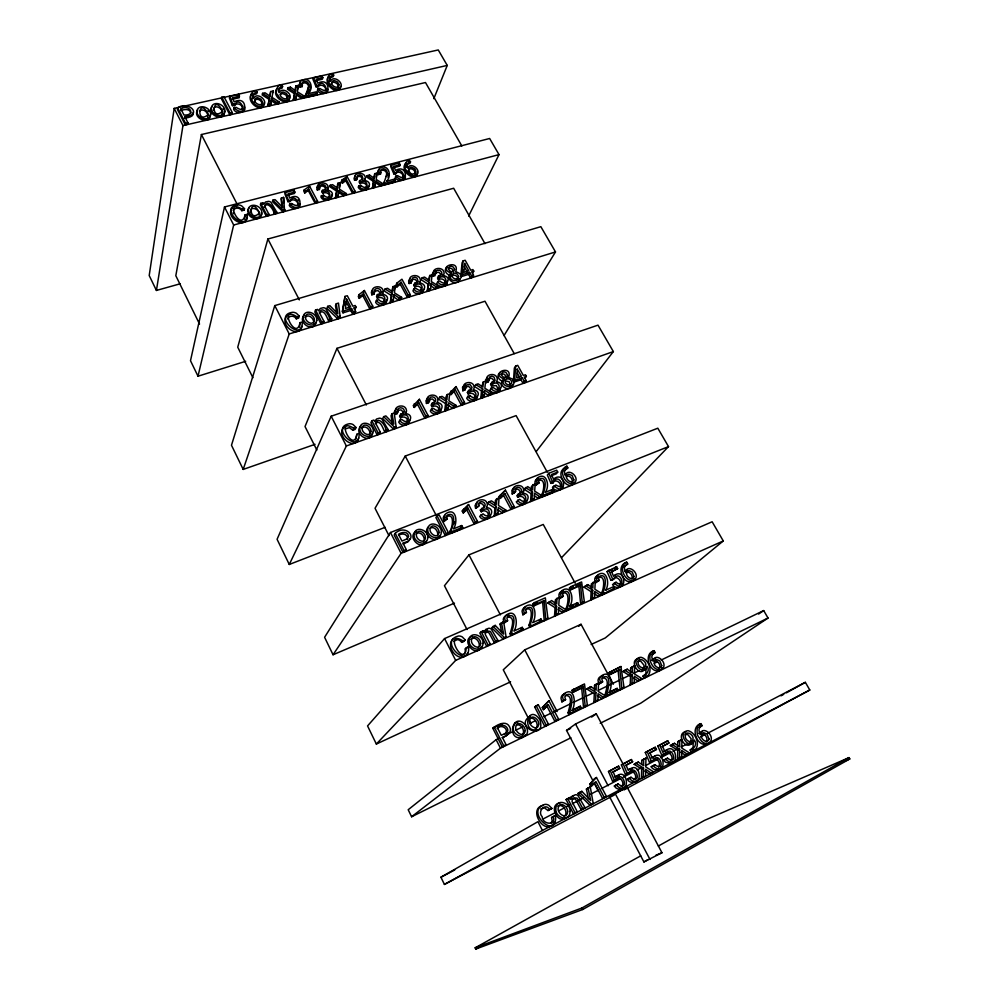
<?xml version="1.0" encoding="UTF-8"?>
<svg xmlns="http://www.w3.org/2000/svg" width="999" height="999" viewBox="0 0 999 999"><rect width="100%" height="100%" fill="white"/><g stroke="black" fill="none" stroke-linecap="round" stroke-linejoin="round"><path stroke-width="1.5" d="M630.544 676.223L623.201 671.59L624.924 670.317L632.292 674.962L630.544 676.223L630.207 684.765L634.29 682.379L634.303 676.161L639.685 679.757L641.982 678.646L634.427 673.913L634.715 665.621L630.644 668.019L630.656 672.527M477.222 396.503C477.447 401.91 468.718 402.859 466.708 398.239L467.919 396.291L469.942 395.579C478.096 403.034 478.109 387.162 469.468 392.108L468.269 394.068L467.382 392.457L468.593 390.484L471.253 389.323L472.065 387.387L469.867 384.403L466.358 385.027L464.835 390.072L462.837 390.771L462.537 387.212L465.347 384.79M525.012 378.309L526.348 376.348L525.462 374.762L523.364 375.499L517.707 365.347L515.659 366.059L514.348 368.057L513.436 381.019L514.073 382.167C513.736 390.347 498.976 385.926 504.045 378.971C488.948 372.964 513.024 363.836 508.653 377.372L512.487 379.096L513.986 382.142L520.991 379.732L522.315 377.759L524.3 381.331L522.964 383.279L520.991 379.732M594.492 689.947L594.53 685.351L598.588 682.954L598.201 691.42L605.856 696.203L601.798 698.576L597.452 695.666M596.191 684.103L596.141 690.234L590.896 686.638L586.875 689.023L594.318 693.718L593.881 702.434L597.939 700.062L598.039 693.706L603.496 697.352L605.856 696.203M591.296 588.174L591.346 583.878L595.254 581.356L594.88 589.26L602.285 593.906L598.376 596.403L594.168 593.581M592.944 582.38L592.894 588.111L587.824 584.627L583.928 587.137L591.133 591.695L590.696 599.825L594.63 597.327L594.717 591.396L599.999 594.929L602.285 593.906M338.561 87.413L337.1 83.541L333.903 82.105A3.809 2.86 22.5 0 0 331.568 83.204L331.156 84.016M677.809 746.428L677.722 741.758L681.942 739.46L681.793 748.089L689.447 752.871L687.512 753.933M441.096 409.24C441.258 414.71 432.38 415.759 430.332 411.039L431.456 409.091L433.516 408.366C441.783 415.946 441.958 399.762 433.091 404.832L431.968 406.793L431.093 405.144L432.217 403.184L434.952 401.998L435.801 400.025C435.564 396.778 430.906 395.579 429.37 398.514L429.632 400.774L428.521 402.734L426.461 403.446L425.936 400.711L428.109 397.789M672.202 744.517L679.657 749.213L679.47 758.104L677.559 759.153L677.747 750.274L670.317 745.591L674.512 743.318L679.745 746.915L679.632 740.659M555.282 604.083L555.394 599.7L559.29 597.177L558.791 605.244L566.321 609.952L562.412 612.449L558.154 609.577M556.905 598.226L556.78 604.083L551.635 600.549L547.764 603.059L555.069 607.667L554.532 615.958L558.441 613.461L558.616 607.417L563.96 611.001L566.321 609.952M406.368 167.345L406.381 166.433A5.332 4.121 25.7 0 1 407.704 164.248L409.952 163.287L410.527 161.888C406.818 157.293 402.297 167.545 406.593 170.554C408.154 174.051 412.337 177.06 416.183 175.262C422.565 170.941 411.026 161.139 407.53 168.057L406.955 165.035A5.332 4.121 25.7 0 1 408.279 162.862L410.527 161.888M423.688 289.448C423.638 294.805 414.935 295.317 412.949 290.846L413.873 288.873L415.946 288.236C424.163 295.704 424.338 280.269 415.534 284.877L414.61 286.863L413.736 285.264L414.672 283.279L418.094 281.393L417.07 278.122L414.922 277.198L412.5 277.947L411.188 282.904L409.14 283.529L408.628 280.906L410.002 278.696M641.808 764.21L641.783 760.389L645.978 758.104L645.729 766.907L653.496 771.752L651.635 772.764M409.74 420.292C409.84 425.824 400.849 426.96 398.751 422.14L399.8 420.204L401.91 419.468C410.264 427.16 410.577 410.701 401.511 415.884L400.462 417.832L399.588 416.158L400.636 414.21L403.446 412.987L404.333 410.989C404.108 407.654 399.363 406.506 397.789 409.478L398.027 411.763L396.99 413.723L394.892 414.448L394.393 411.663L396.64 408.691M408.154 171.653L408.554 169.93A3.684 2.847 25.8 0 1 410.751 168.781C413.486 168.756 415.996 171.915 415.147 174.538M531.343 490.372L531.48 486.301L535.202 483.653L534.665 491.133L541.945 495.704L538.211 498.339L534.34 495.741M532.879 484.565L532.704 489.997L527.734 486.588L524.038 489.235L531.118 493.706L530.519 501.411L534.253 498.776L534.465 493.144L539.635 496.628L541.945 495.704M643.231 777.135L643.531 768.056L635.963 763.298L634.153 764.335L641.708 769.08L641.395 778.146L645.616 775.886L645.604 769.28L651.136 772.989L649.288 774L644.879 771.041M287.475 99.001L286.039 95.042L282.779 93.581A3.896 2.947 20.6 0 0 280.344 94.705M630.207 684.765L631.967 683.516L632.292 674.962M496.728 498.776L496.478 504.308L491.446 500.849L489.073 501.785L487.762 503.508L494.942 508.041L494.23 515.884L497.952 513.236L498.239 507.517L503.484 511.038L505.844 510.089L498.464 505.457L499.113 497.839L496.728 498.776L495.404 500.499L495.217 504.645M368.931 186.226C368.606 191.383 360.177 191.496 358.216 187.275L358.728 185.889L360.789 185.339C368.856 192.632 369.205 177.972 360.452 182.168L359.952 183.554C362.687 181.968 367.357 183.529 366.621 187.175M483.229 382.018L482.967 387.137L478.109 383.803L475.811 384.603L474.6 386.576L481.506 390.959L480.781 398.189L483.091 397.377L484.34 395.429L484.652 390.147L489.697 393.544L491.983 392.732L484.877 388.249L485.539 381.218L483.229 382.018L481.855 386.551M593.881 702.434L595.554 701.223L595.991 692.482L588.523 687.774M590.696 599.825L592.307 598.364L592.744 590.209L585.514 585.639M483.091 397.377L483.254 394.742M506.106 377.959L504.994 374.837A2.972 2.46 33.2 0 0 501.735 374.076L500.799 374.613M445.879 400.387L446.128 396.491L447.29 394.53L449.662 393.706L448.888 400.861L456.106 405.394L454.92 407.342L452.572 408.166L447.465 404.732M447.29 394.53L446.953 399.737L442.033 396.353L439.672 397.177L438.536 399.138L445.542 403.584L444.717 410.939L447.09 410.102L448.251 408.166L448.626 402.784L453.758 406.231L456.106 405.394M554.532 615.958L556.056 614.522L556.593 606.218L549.263 601.585M513.436 381.019L514.747 379.046L515.659 366.059M447.09 410.102L447.277 407.417M428.596 279.932L429.745 275.487L432.105 274.762L431.306 281.556L438.461 286.064L437.475 288.037L435.139 288.761L430.07 285.352L431.031 283.379L436.113 286.788L438.461 286.064M429.745 275.487L429.37 280.419L424.5 277.073L422.14 277.784L421.191 279.77L428.146 284.191L427.285 291.171L429.645 290.447L430.619 288.474L431.031 283.379M530.519 501.411L531.93 499.7L532.517 491.983L525.424 487.487M510.414 385.152L509.203 381.73L505.506 380.944M453.459 272.265L452.385 269.218A2.997 2.398 28.5 0 0 449.088 268.394L448.114 268.893M299.588 327.235L299.975 322.677L302.297 321.965C302.709 343.581 271.653 314.997 292.782 312.275A6.281 5.245 20.9 0 1 296.466 313.324L299.3 316.134L298.626 318.119L296.303 318.818C294.68 315.359 288.811 315.209 287.587 318.968M391.67 292.382L392.894 286.626L395.317 285.889L394.405 292.794L401.66 297.377L400.749 299.338L398.351 300.087L393.219 296.628L394.106 294.655L399.25 298.114L401.66 297.377M392.894 286.626L392.445 291.658L387.512 288.261L385.09 288.986L384.215 290.984L391.271 295.454L390.284 302.56L392.719 301.81L394.106 294.655M462.999 272.902L463.249 270.117M494.23 515.884L495.554 514.198L496.266 506.331L489.073 501.785M358.691 437.924C355.244 452.085 334.677 435.477 344.205 427.048M254.295 102.198L254.845 100.437A3.934 2.997 19.6 0 1 257.317 99.301C260.165 99.263 262.924 102.572 261.788 105.282M468.581 274.375L470.529 277.859L471.578 275.886L469.63 272.39L468.581 274.375L461.488 276.548L460.864 275.412L462.05 262.899L463.074 260.901L465.184 260.264L470.741 270.23L472.902 269.568L473.776 271.129L472.714 273.102M460.864 275.412L461.9 273.439L463.074 260.901M373.913 178.159L374.737 173.664L377.11 173.052L376.173 179.42L383.191 183.866L382.654 185.252L380.319 185.876L375.349 182.53L375.874 181.131L380.844 184.49L383.191 183.866M374.737 173.664L374.288 178.309L369.505 175.025L367.145 175.637L366.633 177.035L373.464 181.393L372.465 187.949L374.825 187.325L375.874 181.131M480.781 398.189L482.03 396.241L482.742 388.998L475.811 384.603M457.717 279.345L457.392 277.085L455.419 275.274L452.797 275.137L451.073 276.586M313.649 323.064C314.535 318.806 308.591 313.249 305.17 317.395M374.825 187.325L375.349 182.53M337.063 188.187L337.937 183.242L340.359 182.605L339.323 189.098L346.428 193.594L345.941 194.98L343.544 195.617L338.511 192.233L338.986 190.834L344.031 194.231L346.428 193.594M337.937 183.242L337.4 187.974L332.555 184.64L330.145 185.277L329.682 186.676L336.601 191.084L335.489 197.752L337.912 197.115L338.986 190.834M444.717 410.939L445.879 409.003L446.703 401.623L439.672 397.177M302.098 326.411C298.614 338.886 280.082 326.074 286.164 316.708M338.211 194.668L338.511 192.233M427.285 291.171L429.12 282.218L422.14 277.784M388.686 173.926L387.987 177.26M483.753 507.767C484.665 504.595 480.469 501.76 477.997 504.245M372.34 433.266C370.567 445.067 352.772 433.491 360.864 426.161M493.831 382.33L493.581 380.132L491.783 378.346L489.385 378.371L487.749 379.795M259.003 215.147C261.064 209.041 248.676 204.957 250.649 212.75M345.192 306.031L345.779 301.611M394.068 290.634L395.317 285.889M294.88 92.083L295.916 85.926L298.414 85.365L297.24 91.671L304.458 96.241L304.021 97.79L301.561 98.352L296.453 94.917L296.878 93.357L301.985 96.803L304.458 96.241M295.916 85.926L295.304 90.522L290.397 87.15L287.912 87.712L287.512 89.273L294.53 93.756L293.281 100.237L295.766 99.675L296.878 93.357M386.538 174.975C387.612 171.791 383.579 168.769 380.844 170.804A3.059 2.373 24.6 0 0 380.169 171.653M390.284 302.56L392.157 293.481L385.09 288.986M343.019 312.837L343.793 310.864L351.536 308.504L350.736 310.477L343.019 312.837L342.395 311.651L345.017 296.416L347.302 295.729L352.834 306.193L355.182 305.482L356.044 307.118L355.232 309.091M342.395 311.651L345.017 296.416M470.704 390.409L470.467 388.199L468.656 386.376L465.159 387M295.766 99.675L296.453 94.917M269.792 96.603L270.679 91.546L273.227 90.984L271.591 98.926M270.679 91.546L270.005 96.204L265.06 92.795L262.537 93.357L262.163 94.942L269.243 99.45L267.919 106.006L270.454 105.432L271.578 99.063L276.735 102.535L279.245 101.96L278.858 103.521L276.348 104.096L271.191 100.637L271.578 99.063M376.211 176.998L377.11 173.052M433.828 98.651L447.24 65.422L438.261 49.95L174.201 108.379L149.201 275.537L156.418 290.447L180.32 283.753M372.465 187.949L373.988 179.995L367.145 175.637M177.66 107.892L177.422 109.49L185.252 124.825L187.65 124.276L187.899 122.702L184.827 116.683C203.496 114.947 188.024 100.25 177.66 107.892L185.502 123.252L185.252 124.825M270.454 105.432L271.191 100.637M434.515 403.059L434.29 400.799L432.467 398.963L428.883 399.6M180.906 109.016L183.978 115.035C196.853 115.697 188.898 103.284 180.906 109.016L180.657 110.602C183.916 109.366 190.035 108.204 190.846 113.124M316.096 322.265C314.048 333.616 296.316 322.165 304.545 315.085M440.884 276.174L440.659 274.051L438.861 272.265L435.339 272.752M156.418 290.447L182.967 125.574L174.201 108.379M184.827 116.683L184.565 118.269C187.6 117.557 194.343 117.083 193.257 112.325M339.26 187.899L340.359 182.605M403.097 414.023L402.897 411.738L401.061 409.877L397.402 410.539M335.489 197.752L337.075 189.685L330.145 185.277M417.157 283.379L416.958 281.231L415.147 279.433L412.674 279.395L410.939 280.756M264.623 206.031C267.257 198.614 274.7 208.554 274.525 212.625L274.138 214.023L276.311 213.449L276.711 212.05L270.916 202.248A3.559 2.835 19.7 0 0 268.506 201.361L265.534 201.973L263.624 204.208L262.812 202.797L260.727 203.334L260.364 204.745L266.258 216.109L268.456 215.534L268.831 214.136L264.623 206.031L264.248 207.43C266.883 200.025 274.313 209.952 274.138 214.023M308.391 87.687C309.59 84.403 305.344 81.506 302.56 83.416A3.172 2.385 21.4 0 0 301.823 84.241M325.749 90.385C326.586 86.351 320.354 83.104 317.982 86.838L316.096 86.838L312.974 79.408L313.411 77.847L321.89 75.961L322.827 77.66L322.377 79.233L315.696 80.719M461.825 145.941L425.487 82.53L201.398 134.54L175.812 275.712L199.538 324.063M297.802 205.157C298.788 200.911 292.245 197.615 289.91 201.648L287.987 201.698L284.89 193.943L285.289 192.532L293.956 190.297L294.892 192.058L294.48 193.469L287.65 195.242M380.045 294.668L379.857 292.47L378.034 290.647L374.375 291.171M297.29 90.709L298.414 85.365M293.281 100.237L294.942 92.183L287.912 87.712M603.371 675.474L599.263 677.509A5.857 5.107 53.1 0 0 598.026 680.556L598.913 684.09L600.586 682.841L599.687 679.283A5.882 5.12 53.1 0 1 600.936 676.236C611.563 667.994 613.086 686.301 609.153 692.257L617.182 688.361L618.181 690.222L605.993 696.54L605.119 694.904C605.681 690.896 611.088 677.097 602.197 677.959M605.993 696.54L607.692 695.316L606.805 693.681C607.829 690.721 612.662 672.227 602.659 677.572A3.372 2.935 53 0 0 601.947 679.482L602.634 681.855L598.913 684.09M221.753 97.215L221.441 98.801L229.745 114.698L231.993 114.186L232.317 112.625L223.988 96.716L221.753 97.215L230.07 113.124L229.745 114.698M362.562 180.344L361.601 177.223L359.49 176.311L357.08 176.948L356.631 179.745L354.583 180.27L354.058 178.584L354.882 176.311M239.598 96.141L232.517 97.715L232.193 99.301L239.273 97.727L238.674 94.393L229.695 96.379L229.383 97.964L232.405 105.644L234.403 105.632C236.875 101.786 243.444 104.995 242.457 109.278M595.591 582.792L597.202 581.293L596.341 577.959A5.644 4.833 46.3 0 1 597.539 575.137C606.893 568.006 610.227 584.452 605.481 590.297L613.249 586.838L614.223 588.586L602.434 594.592L601.585 593.044L603.209 591.57C605.282 588.136 608.016 572.115 599.213 576.423A3.234 2.772 46.3 0 0 598.526 578.184L599.175 580.431L595.591 582.792L594.73 579.47A5.619 4.82 46.3 0 1 595.941 576.648L597.814 575.387M267.919 106.006L269.63 97.877L262.537 93.357M601.585 593.044C603.646 589.622 606.393 573.626 597.602 577.934M565.446 693.281L562.325 695.154A5.944 5.257 53.9 0 0 561.013 698.264L561.888 701.872L563.473 700.649L562.599 697.04A5.957 5.27 53.8 0 1 563.911 693.918C574.837 685.451 576.248 704.17 572.115 710.239L580.369 706.231L581.368 708.116L568.968 714.547L568.094 712.886C568.706 708.853 574.425 694.705 565.322 695.604M568.968 714.547L570.579 713.361L569.705 711.688C570.791 708.716 575.936 689.772 565.646 695.279A3.422 3.022 53.8 0 0 564.897 697.227L565.571 699.65L561.888 701.872M232.405 105.644L232.73 104.058L229.695 96.379M234.403 105.632C239.186 93.644 249.226 115.872 236.101 107.318L233.991 107.792L233.654 109.366C236.089 114.835 247.952 112.7 244.231 106.044M238.349 95.966L238.674 94.393M325.462 190.047L325.662 189.073C325.374 185.976 320.954 184.827 319.23 187.375M559.74 598.588L561.276 597.115L560.427 593.706A5.707 4.97 46.1 0 1 561.7 590.834C571.278 583.503 574.6 600.312 569.617 606.256L577.609 602.697L578.583 604.482L566.583 610.576L565.734 609.003L567.295 607.554C569.467 604.108 572.427 587.699 563.386 592.132A3.284 2.86 46 0 0 562.662 593.943L563.311 596.216L559.74 598.588L558.903 595.192A5.694 4.958 46.1 0 1 560.164 592.32L563.199 590.634M565.734 609.003C567.919 605.569 570.879 589.198 561.85 593.618M468.631 216.046L499.013 154.62L489.647 138.486L224.488 206.98L190.497 360.714L198.002 376.211L245.679 361.301M445.104 283.229C445.791 279.558 441.171 277.809 438.386 279.608L437.525 278.034L438.499 276.049L441.87 274.188L441.645 272.053L439.847 270.267L437.4 270.23L435.701 271.578L434.99 275.687L432.967 276.298L432.442 273.701L433.778 271.528M454.033 523.876L454.52 521.665M257.155 92.07L254.633 93.019A5.707 4.333 19.6 0 0 253.047 95.23L253.484 98.339C257.917 90.522 270.766 103.347 261.413 106.244C256.631 107.305 252.772 103.084 251.411 98.913C248.239 95.392 254.72 87.612 257.155 92.07L256.793 93.656L254.27 94.605A5.707 4.333 19.6 0 0 252.685 96.803L252.759 98.789M525.399 607.092L523.401 608.428A5.769 5.107 45.8 0 0 522.077 611.363L522.889 614.822L524.338 613.374L523.513 609.914A5.782 5.12 45.7 0 1 524.85 606.967C535.489 599.138 537.087 616.595 532.754 622.664L540.971 619.005L541.945 620.816L529.732 627.022L528.883 625.424C530.194 622.377 535.139 604.657 525.112 609.752M528.883 625.424L530.357 624C531.668 620.941 536.613 603.196 526.56 608.291A3.322 2.935 45.7 0 0 525.786 610.139L526.423 612.449L522.889 614.822M538.086 478.396L536.188 479.557A5.482 4.67 38.8 0 0 534.94 482.192L535.726 485.377L537.137 483.628L536.351 480.457A5.495 4.67 38.8 0 1 537.599 477.797C546.728 471.216 550.187 486.575 545.192 492.357L552.996 489.248L553.921 490.934L552.459 492.644L542.295 496.703L541.47 495.217C543.806 491.845 546.416 476.81 537.812 480.806M506.668 615.309L504.632 616.658A5.807 5.182 45.6 0 0 503.271 619.617L504.07 623.114L505.469 621.678L504.67 618.181A5.819 5.195 45.5 0 1 506.031 615.197C516.833 607.267 518.369 624.912 513.936 631.043L522.265 627.335L523.239 629.158L510.926 635.414L510.077 633.803C510.951 629.882 516.595 616.271 507.629 617.132M541.47 495.217L542.907 493.506C545.242 490.109 547.852 475.049 539.235 479.058A3.159 2.685 38.8 0 0 538.511 480.719L539.123 482.854L535.726 485.377M510.077 633.803L511.5 632.392C512.849 629.333 517.957 611.363 507.754 616.533A3.347 2.985 45.5 0 0 506.968 618.393L507.592 620.741L504.07 623.114M632.205 578.658C632.817 575.811 630.469 571.915 627.31 572.127A3.896 3.309 46.9 0 0 625.811 572.902M198.002 376.211L233.666 225L224.488 206.98M526.898 500.699C526.098 505.631 518.269 506.306 516.271 501.823L519.68 499.3C528.021 506.98 527.872 490.209 519.143 495.629L517.769 497.352L516.845 495.654L521.553 491.67C522.39 488.573 518.306 485.751 515.859 488.186L515.596 491.471L512.212 493.993L511.85 490.222L514.647 487.574M241.858 210.702L242.208 209.291C223.139 196.978 241.134 233.229 245.067 214.86L247.39 214.248C247.34 234.728 217.233 206.855 238.137 204.895A6.206 4.958 18.4 0 1 241.758 205.956L244.518 208.679L244.181 210.09L241.858 210.702C240.247 207.405 234.615 207.055 233.217 210.614M269.243 99.45L269.63 97.877M272.839 92.557L273.227 90.984M245.067 214.86L244.73 219.293M247.04 215.647L247.39 214.248M276.348 104.096L276.735 102.535M281.356 86.413C280.482 80.969 272.852 91.995 277.909 95.13C279.508 98.889 283.966 101.811 288.024 100.1C295.13 95.767 282.929 85.614 279.046 92.62L278.584 89.535A5.644 4.271 20.6 0 1 280.12 87.363L282.592 86.426L281.743 84.84M490.534 515.172C489.672 520.167 481.705 520.954 479.657 516.358L483.041 513.836C491.496 521.64 491.496 504.532 482.542 510.102L481.256 511.8L480.332 510.077L485.052 506.056C486.213 502.272 480.344 499.7 478.658 503.471L478.958 505.869L475.611 508.391L475.037 505.494L477.185 502.335M282.592 86.426L282.205 87.999L279.732 88.936A5.632 4.258 20.6 0 0 278.197 91.109M507.942 378.421L508.129 376.261M289.997 88.724L290.397 87.15M262.437 204.208L262.812 202.797M294.53 93.756L294.942 92.183M305.207 96.016C308.366 92.47 312.225 78.884 302.984 81.856A3.172 2.385 21.4 0 0 302.098 83.192L302.135 86.626L300.012 87.1L299.862 82.755A5.519 4.158 21.4 0 1 301.386 80.632C310.002 75.712 314.535 87.999 308.104 93.694L316.496 91.796L317.32 93.319L316.87 94.868L305.931 97.365L305.207 96.016L308.379 87.525M444.63 515.409A5.669 4.995 35.5 0 0 443.219 518.194L443.956 521.515L445.154 519.817L444.418 516.483A5.682 5.007 35.5 0 1 445.829 513.698C456.356 506.456 458.129 522.739 453.371 528.883L461.725 525.549L462.649 527.31L461.401 528.983L450.512 533.329L449.7 531.78C452.335 528.346 455.482 512.412 446.316 516.708A3.259 2.872 35.5 0 0 445.891 517.22M449.7 531.78C453.234 528.583 457.455 510.864 447.515 514.997A3.259 2.872 35.5 0 0 446.703 516.745L447.277 518.981L443.956 521.515M572.227 482.28C572.914 479.495 570.529 475.799 567.482 475.974A3.796 3.197 39.9 0 0 565.983 476.673M266.258 216.109L266.633 214.723L260.727 203.334M512.674 384.99C510.014 393.581 496.178 385.09 504.045 378.971M281.406 197.952L282.817 207.442L275.05 199.613L272.827 200.187L272.44 201.598L282.942 211.688L284.59 211.251L283.616 197.377L281.406 197.952L281.019 199.363L282.218 207.492M301.561 98.352L301.985 96.803M305.931 97.365L305.644 94.468M407.267 539.185C408.466 534.29 401.973 532.479 398.788 535.427M484.99 243.656L453.658 188.249L267.882 238.998L237.737 347.19L252.922 377.747M386.138 176.386C389.173 173.002 385.714 166.658 381.368 169.405A3.059 2.385 24.6 0 0 380.569 170.767L380.532 174.038L378.509 174.575L377.897 171.791A5.32 4.133 24.6 0 1 379.283 169.605M283.616 197.377L283.679 202.947M316.096 86.838L316.533 85.277L313.411 77.847M317.982 86.838C322.54 75.275 332.48 96.691 319.83 88.436L317.844 88.886L317.395 90.434C319.443 94.543 328.184 94.83 328.097 89.361M282.942 211.688L283.341 210.29L284.99 209.852M321.441 77.535L321.89 75.961M287.987 201.698L288.386 200.3L285.289 192.532M289.91 201.648C294.917 189.885 304.358 211.85 291.72 203.534L289.685 204.071L289.273 205.469C291.408 209.852 300.387 209.603 300.2 204.008M293.544 191.708L293.956 190.297M291.308 204.932L291.72 203.534M409.927 538.861L408.254 541.645L403.146 544.08M437.562 535.764C438.836 531.83 434.478 525.636 430.157 528.121M333.703 75.087L331.331 75.986A5.519 4.133 22.5 0 0 329.87 78.122L330.382 81.131C334.528 73.651 346.978 85.951 338.162 88.811C333.529 89.798 329.832 85.664 328.421 81.668C325.249 78.359 331.293 70.717 333.703 75.087L333.241 76.648L330.869 77.547A5.507 4.133 22.5 0 0 329.42 79.683L329.533 81.593M661.713 668.593L662.025 667.544M304.245 189.872L303.821 191.284L304.745 193.019L308.279 190.497L308.703 189.086L315.459 201.798L315.022 203.184L317.145 202.622L317.595 201.224L309.578 186.164L304.245 189.872L305.17 191.608L304.745 193.019M460.015 279.245C457.08 287.325 443.681 279.37 451.011 273.077C435.826 266.933 460.352 258.591 455.719 271.653C472.639 277.822 445.454 287.287 451.011 273.077M309.153 187.575L309.578 186.164M503.996 335.602L555.506 251.935L540.846 226.673L274.775 305.607L231.481 445.254L243.194 469.418L315.047 444.33M322.752 193.319L321.915 191.771L322.377 190.372L325.187 189.423L326.124 187.675C325.824 184.565 321.403 183.416 319.68 185.976L319.405 189.448L317.295 189.997L317.744 188.586C314.997 182.005 327.41 180.794 328.234 187.063A4.82 3.796 22.2 0 1 327.035 189.985C339.697 192.495 326.473 204.57 321.378 195.717L323.501 195.155C331.668 202.56 332.18 187.637 323.201 191.92L322.752 193.319C325.549 191.383 331.031 193.794 329.233 197.415M560.302 487.087C562.012 482.792 554.845 478.046 552.784 483.166L550.986 483.366L547.352 475.037L548.788 473.276L556.68 470.192L557.729 472.077L556.268 473.826L551.298 475.786M634.115 579.657L634.427 578.671M321.378 195.717L320.929 197.115C322.939 201.835 332.892 200.949 331.705 195.092M323.039 196.553L323.501 195.155M661.962 746.678L668.93 742.956L667.757 740.833L657.829 746.078L661.95 755.581L665.696 754.158C671.64 742.881 679.17 766.857 667.532 758.179L663.748 760.227L665.359 762.1L669.33 763.361L672.464 762.025M369.705 434.89C371.253 430.806 365.959 424.525 361.925 427.934M663.811 755.219C666.121 747.639 675.873 757.217 670.379 760.813M649.462 753.146L656.455 749.412L655.294 747.264L645.304 752.547L649.412 762.1L653.146 760.689C659.178 749.325 666.695 773.463 654.982 764.747L651.211 766.782C652.859 769.929 657.267 771.028 659.989 768.581M336.601 191.084L337.075 189.685M651.298 761.738L651.56 760.951M243.194 469.418L289.223 333.941L274.775 305.607M345.766 180.744L342.345 183.217L341.421 181.506L341.895 180.107L347.065 176.473L355.107 191.296L354.608 192.695L352.522 193.244L345.766 180.744L346.241 179.333L353.022 191.845L352.522 193.244M342.345 183.217L342.819 181.806L346.241 179.333M296.303 318.818L296.978 316.833L299.3 316.134M386.613 181.219L394.568 179.121L395.392 180.632L394.842 182.018L384.465 184.765L383.741 183.441L386.675 175M346.578 177.884L347.065 176.473M625.599 765.484L632.629 761.725L631.468 759.552L621.378 764.884L625.474 774.562L627.384 774.188L628.309 772.414M627.384 774.188L629.183 773.164C635.364 761.625 642.856 786.088 631.018 777.272L627.26 779.295C628.92 782.504 633.403 783.578 636.151 781.093M343.544 195.617L344.031 194.231M612.737 772.127L619.792 768.356L618.631 766.171L608.491 771.54L612.574 781.28L614.785 780.094M614.51 780.893L616.271 779.894C622.527 768.256 630.007 792.881 618.106 784.015L614.348 786.038C616.021 789.285 620.541 790.334 623.314 787.836M622.639 584.003C621.415 588.573 614.522 588.636 612.549 584.565L616.046 582.242C627.085 590.546 620.304 568.606 614.335 578.558L610.889 580.319L607.055 571.615L616.558 566.658L617.644 568.618L611.038 572.315M354.583 180.27L355.07 178.871C352.285 172.377 364.485 171.254 365.309 177.397A4.745 3.709 23.7 0 1 364.173 180.27C376.611 182.742 363.811 194.618 358.728 185.889M356.631 179.745L357.567 175.549L360.002 174.9L362.113 175.824L363.062 178.946L359.628 180.644L359.116 182.03L359.952 183.554M386.551 181.269C392.42 175.712 388.299 163.087 379.807 168.207A5.332 4.146 24.6 0 0 378.421 170.392L378.509 174.575M574.437 482.33C568.556 492.457 555.407 474.438 563.486 468.906M315.534 310.027L314.822 312.013L320.979 323.901L323.177 323.226L323.913 321.266L319.505 312.774C322.003 304.845 329.857 315.272 329.62 319.505L328.871 321.478L331.056 320.804L331.805 318.843L325.786 308.591A3.609 2.997 22.6 0 0 323.339 307.717L320.342 308.441L318.469 310.864L317.62 309.39L315.534 310.027L321.715 321.94L320.979 323.901M360.289 186.738L360.789 185.339M368.993 176.423L369.505 175.025M373.464 181.393L373.988 179.995M336.263 303.758L337.874 313.786L329.882 305.682L327.66 306.356L326.91 308.341L337.687 318.756L339.335 318.244L340.122 316.283L338.474 303.084L336.263 303.758L335.502 305.744L336.638 312.887M612.687 580.057C614.872 573.813 623.488 581.093 619.542 584.989M380.319 185.876L380.844 184.49M383.741 183.441L384.278 182.043L385.002 183.379L384.465 184.765M394.58 167.457L399.65 166.134L400.199 164.735L399.263 163.049L391.221 165.122L390.671 166.533L393.868 173.938L395.666 173.901C397.989 169.455 405.394 174.463 402.622 178.209M393.306 167.782L393.856 166.383L400.199 164.735M393.868 173.938L394.405 172.552L391.221 165.122M337.687 318.756L338.461 316.795L340.122 316.283M398.713 164.448L399.263 163.049M395.666 173.901C400.349 162.687 409.715 183.591 397.652 175.649L395.766 176.149L395.217 177.547C397.29 182.193 407.205 181.156 405.132 175.212M562.599 487.125C561.188 491.471 554.507 491.333 552.547 487.425L555.869 484.965C568.481 492.532 558.004 470.092 552.784 483.166M394.018 180.507L394.568 179.121M409.091 161.738L409.652 160.34M481.543 646.503C476.386 659.415 459.777 639.847 472.477 636.038M514.21 353.596L484.99 301.236L336.963 348.339L305.032 426.548L316.858 450.074M369.805 308.866L371.94 308.216L372.789 306.243L364.398 290.497L359.103 294.568L358.291 296.566L359.253 298.364L362.762 295.604L363.586 293.606L370.641 306.905L369.805 308.866L362.762 295.604M356.044 307.118L353.696 307.842L355.644 311.513L354.832 313.486L352.672 314.148L353.471 312.175L351.536 308.504M359.253 298.364L360.065 296.378L363.586 293.606M308.216 93.943L310.427 88.249L310.177 84.166M363.574 292.495L364.398 290.497M371.828 294.83L372.677 292.844C369.605 286.076 382.305 284.278 383.204 290.946A4.883 3.996 25.4 0 1 382.055 294.068C394.842 296.328 381.893 309.553 376.473 300.299L378.609 299.65C386.925 307.242 387.275 291.496 378.234 296.228L377.372 298.214L376.511 296.591L377.372 294.605L380.182 293.531L381.094 291.646C380.819 288.436 376.223 287.237 374.563 290.01L373.938 294.193L371.828 294.83L371.353 292.158L372.777 289.91M376.473 300.299L375.624 302.272C377.722 307.292 387.912 305.856 386.426 299.85M536.301 451.448L613.349 351.573L598.001 325.15L331.181 416.208L277.073 539.285L289.273 564.46L385.127 527.322M439.997 535.639C435.889 545.816 421.291 533.528 428.496 526.785M391.271 295.454L392.157 293.481M407.342 297.315L409.415 296.678L410.339 294.705L401.935 279.208L396.815 283.192L395.929 285.19L396.89 286.963L400.274 284.253L401.173 282.267L408.266 295.342L407.342 297.315L400.274 284.253M426.448 541.033C421.778 552.322 406.006 536.488 416.371 531.306M554.283 822.115C545.729 838.211 526.723 808.453 543.344 805.344M396.89 286.963L397.777 284.977L401.173 282.267M691.733 743.268L692.195 742.245M221.878 114.236C224.8 108.978 213.599 102.947 213.424 110.152M398.351 300.087L399.25 298.114M409.14 283.529L410.052 281.531C406.955 274.862 419.43 273.164 420.329 279.695A4.82 3.909 27 0 1 419.243 282.767C431.793 284.99 419.28 297.989 413.873 288.873M207.58 117.482C209.528 113.212 203.059 107.417 199.438 111.201M345.192 428.958L349.388 427.634L352.859 430.244L353.783 428.296L356.056 427.51L353.209 424.675A6.194 5.382 25.5 0 0 349.588 423.701C328.808 427.135 359.977 455.669 359.103 433.454L356.843 434.253L355.656 440.047M487.974 516.021C489.672 512.15 484.278 509.128 481.256 511.8M289.273 564.46L346.353 445.979L613.349 351.573M356.056 427.51L355.12 429.445L352.859 430.244M431.143 276.76L432.105 274.762M428.146 284.191L429.12 282.218M432.967 276.298L433.941 274.313L435.964 273.701M645.067 668.743C639.422 678.646 627.647 659.24 639.198 658.578M438.386 279.608L439.373 277.622C448.027 273.089 447.939 288.336 439.797 280.956L437.762 281.568L436.788 283.554C438.798 288.411 448.726 287.1 447.152 281.243M435.139 288.761L436.113 286.788M384.84 432.105L386.975 431.356L387.987 429.433L381.88 419.006A3.559 3.072 27.4 0 0 379.458 418.181L376.536 419.006L374.737 421.553L373.876 420.055L371.853 420.766L370.879 422.714L377.147 434.827L379.295 434.078L380.294 432.155L375.799 423.501C378.059 415.259 386.138 425.874 385.851 430.194L384.84 432.105C383.117 429.208 380.382 418.668 375.312 423.601M508.691 732.879L506.281 735.764L502.235 737.836M569.442 799L570.804 797.002L573.751 795.716M392.07 413.736L393.831 424.051L385.839 415.896L383.666 416.658L382.667 418.606L393.444 429.071L395.055 428.496L396.091 426.573L394.218 412.987L392.07 413.736L391.046 415.684L392.545 424.513M276.81 88.824C270.279 98.014 291.995 108.941 289.073 95.792M377.147 434.827L378.146 432.917L380.294 432.155M461.488 276.548L462.525 274.563L469.63 272.39M467.569 653.159C460.651 665.322 444.555 647.277 452.759 639.223M394.892 414.448L395.929 412.5L398.027 411.763M473.776 271.129L471.615 271.79L473.563 275.287L472.515 277.247L470.529 277.859M393.444 429.071L394.48 427.147L396.091 426.573M424.75 418.007L426.823 417.27L427.947 415.334L419.405 399.288L413.224 405.594L414.198 407.442L418.668 402.522L425.861 416.071L424.75 418.007L417.582 404.483M414.198 407.442L418.668 402.522M418.319 401.248L419.405 399.288M426.461 403.446L427.572 401.486L429.632 400.774M547.302 472.252L516.108 415.609L405.244 456.043L375.037 508.279L388.973 535.639M483.104 632.542L484.49 630.756L487.425 629.682M461.338 405.07L463.361 404.345L464.56 402.41L456.019 386.613L449.912 392.844L450.886 394.655L455.332 389.797L462.537 403.121L461.338 405.07L454.158 391.77M445.542 403.584L446.703 401.623M450.886 394.655L455.332 389.797M456.019 386.613L454.533 388.698M462.837 390.771L464.023 388.798L466.034 388.112M261.551 214.46C257.942 220.804 248.014 216.034 248.301 209.503M452.572 408.166L453.758 406.231M660.814 767.744L661.4 766.782M248.227 209.49L248.963 208.304M423.601 541.808C426.223 537.724 420.304 530.057 416.009 533.99M468.731 397.527L469.942 395.579M561.588 557.592L668.506 446.603L657.817 428.196L390.472 532.492L324.588 637.287L333.054 654.757L454.47 603.134M487.549 377.185L485.514 380.007L486.076 382.679L487.325 380.694L489.298 380.02L489.585 376.973L491.92 376.148L494.018 377.035L495.104 380.357L491.833 382.367L490.584 384.34L491.458 385.951L496.303 385.614L498.214 388.986M481.506 390.959L482.742 388.998M486.076 382.679L488.049 381.993L489.298 380.02M395.242 533.329L394.168 535.014L402.984 552.297L405.257 551.386L406.368 549.737L402.897 542.957C420.179 539.36 405.969 523.151 395.242 533.329L404.096 550.649L402.984 552.297M491.458 385.951L492.719 383.978C501.198 379.121 501.286 394.792 493.206 387.412L491.221 388.099L489.96 390.06C491.933 394.605 500.574 393.731 500.312 388.374M483.404 392.095L488.449 395.492L489.697 393.544M491.983 392.732L490.721 394.68L488.449 395.492M514.073 382.167L515.384 380.194L522.315 377.759M212.025 106.706C206.194 115.035 225.187 122.565 224.5 111.488M333.054 654.757L401.099 553.334L668.506 446.603M197.69 109.915C191.771 118.307 210.901 125.849 210.24 114.71M526.348 376.348L524.25 377.085L526.236 380.644L524.9 382.605L522.964 383.279M437.062 515.859L435.889 517.557L445.217 535.439L448.551 532.929L439.198 515.022L437.062 515.859L446.416 533.778L445.217 535.439M466.633 509.727L463.261 512.949L462.237 511.026L468.581 504.545L477.51 521.391L474.138 523.901L466.633 509.727L467.882 508.004L475.412 522.227L474.138 523.901M467.332 506.268L468.581 504.545M463.261 512.949L467.882 508.004M450.512 533.329L451.735 531.655L462.649 527.31M460.489 527.235L461.725 525.549M475.611 508.391L478.958 505.869M503.446 495.267L500.187 498.426L499.163 496.528L505.432 490.134L514.36 506.693L510.964 509.215L503.446 495.267L504.782 493.531L512.325 507.517L510.964 509.215M497.789 499.562L499.113 497.839M505.432 490.134L499.163 496.528M500.187 498.426L504.782 493.531M494.942 508.041L496.266 506.331M512.212 493.993L515.596 491.471M524.163 736.375L525.237 735.014M497.952 509.915L502.147 512.724L503.484 511.038M575.162 583.141L543.244 524.45L468.943 554.882L444.455 585.739L467.033 629.545M551.098 822.951L552.135 820.766L551.585 817.519L553.209 816.608C556.605 825.748 542.557 824.949 542.182 816.72C536.9 811.363 545.541 802.222 549.612 809.615L548.014 810.551L544.23 807.704L540.734 808.928M505.844 510.089L502.147 512.724M515.259 722.876C505.469 737.387 535.639 743.119 525.324 724.762C512.312 710.789 505.844 741.758 522.664 737.387M533.791 485.389L535.202 483.653M531.118 493.706L532.517 491.983M505.432 733.478C509.228 728.596 500.761 723.688 497.152 728.621M604.333 797.577L595.916 781.568L590.859 786.538L589.722 784.365L594.43 778.671L596.465 777.497L606.455 796.453L602.584 798.526L594.193 782.567M589.722 784.365L596.465 777.497M538.211 498.339L539.635 496.628M550.986 483.366L552.435 481.63L554.233 481.431M564.185 470.979L567.832 467.907L566.883 466.183L565.059 468.081M542.295 496.703L543.718 494.992L553.921 490.934M590.859 786.538L593.356 783.566M524.013 501.96C526.685 498.464 520.854 494.368 517.769 497.352M551.535 490.971L552.996 489.248M706.193 741.907C708.566 739.06 705.369 733.491 701.748 733.828A4.133 3.484 57.7 0 0 701.098 734.078M591.158 644.48L605.282 637.936L723.276 540.946L712.137 521.765L444.567 638.573L367.557 725.923L376.348 744.043L510.601 681.817M548.339 704.682L543.406 709.665L542.307 707.554L548.951 700.774L558.616 719.18L554.895 721.39L546.778 705.893L548.339 704.682L556.48 720.217L554.895 721.39M542.307 707.554L548.951 700.774M405.881 163.212C398.176 170.554 417.47 184.565 417.182 171.915M543.406 709.665L546.778 705.893M464.41 653.808L465.497 651.847L465.034 648.863L468.631 646.465C470.454 671.153 437.3 641.071 458.529 636.013A6.481 5.907 44.8 0 1 462.275 636.925L465.284 639.959L463.973 641.358L461.7 642.357L459.552 640.172L457.267 639.597L453.833 641.333M461.7 642.357L465.284 639.959M658.516 766.945C661.425 763.923 657.292 757.267 653.271 759.203M522.402 734.989C525.711 731.343 521.191 723.239 516.258 725.012M698.738 733.391L702.409 731.493M494.393 642.794L497.914 640.446L491.271 629.07A3.734 3.359 45.5 0 0 488.773 628.259L485.839 629.333L484.103 632.292L483.166 630.656L479.782 632.979L486.663 646.241L490.184 643.905L485.264 634.427L485.701 632.33L487.225 630.931L490.397 631.455L495.779 641.408L494.393 642.794L489.035 632.866L487.075 632.03L484.965 632.929M481.818 632.08L483.166 630.656M467.32 647.851L468.631 646.465M376.348 744.043L455.681 660.376L723.276 540.946M501.448 622.627L503.658 634.103L495.192 625.374L491.645 627.759L503.034 638.935L506.068 636.813L503.621 621.665L500.062 624.05L501.71 632.642M493.818 626.798L495.192 625.374M694.405 749.475L691.246 751.985L690.172 750.037C694.48 748.8 697.302 744.068 694.392 740.047C690.546 752.597 675.474 732.042 688.061 730.681C696.765 732.742 702.247 748.838 691.246 751.985M503.621 621.665L500.062 624.05M486.663 646.241L490.184 643.905M328.983 76.486C321.678 83.129 338.236 97.452 340.809 86.376M542.632 602.072L533.853 605.918L532.892 604.108L534.353 602.634L545.329 597.839L547.902 618.156L544.23 620.554L542.632 602.072L544.118 600.599L545.729 619.13L544.23 620.554M478.109 647.964C482.03 644.13 475.424 634.79 470.866 639.31M533.853 605.918L535.327 604.445L544.118 600.599M651.723 660.314L653.383 659.028M504.657 638.211L506.068 636.813M319.318 312.987C324.475 308.341 327.148 318.469 328.871 321.478M510.926 635.414L523.239 629.158M520.829 628.746L522.265 627.335M252.335 93.506C243.594 101.049 263.873 115.672 264.186 102.635M462.237 511.026L467.008 506.393M578.896 586.151L570.367 589.897L569.405 588.111L570.941 586.613L581.618 581.955L584.378 601.898L580.681 604.295L578.896 586.151L580.469 584.652L582.267 602.834L580.681 604.295M529.732 627.022L541.945 620.816M647.165 675.736L643.968 678.084L642.931 676.198C646.79 674.562 650.074 670.491 647.115 666.383C643.081 678.471 628.433 658.329 640.946 657.267C649.625 659.39 654.582 674.737 643.968 678.084M570.367 589.897L580.469 584.652M539.485 620.441L540.971 619.005M555.069 607.667L556.593 606.218M587.824 584.627L583.928 587.137M232.48 207.854C223.976 216.983 245.941 230.569 247.377 216.87M593.656 582.854L595.254 581.356M562.412 612.449L563.96 611.001M566.583 610.576L578.583 604.482M633.578 580.494C623.676 587.212 614.785 565.422 626.71 562.187L627.709 563.985L623.875 566.945M613.386 684.178L581.031 624.288L524.737 649.85L503.271 669.805L531.018 723.276M576.036 604.158L577.609 602.697M614.909 568.181L616.558 566.658M591.133 591.695L592.744 590.209M610.889 580.319L614.335 578.558M598.376 596.403L599.999 594.929M614.397 583.741L616.046 582.242M602.434 594.592L614.223 588.586M578.696 626.348L581.031 624.288M492.782 728.196C496.965 724.837 506.056 719.767 509.565 726.785C512.787 731.967 506.743 736.188 502.322 737.349L506.093 744.717L502.347 746.952L492.782 728.196L499.163 725.149M534.64 706.955L538.286 704.72L548.426 724.125L546.865 725.299L544.742 726.335L534.64 706.955L538.286 704.72M498.938 738.336L496.128 739.685L408.191 809.739L411.6 816.757L570.904 737.799M689.422 742.707L690.858 741.046L691.121 738.673L687.774 734.552L684.877 734.24M581.668 688.086L572.852 692.307L571.853 690.434L584.477 683.915L587.362 705.207L583.541 707.467L581.668 688.086L583.291 686.837L585.177 706.256L583.541 707.467M411.6 816.757L500.462 748.189L768.019 618.031L763.698 610.576L661.425 659.927M572.852 692.307L583.291 686.837M502.347 746.952L506.093 744.717M618.094 670.654L609.527 674.762L608.528 672.914L620.941 666.52L624 687.387L620.154 689.647L618.094 670.654L619.805 669.367L621.878 688.411L620.154 689.647M590.896 686.638L586.875 689.023M609.527 674.762L619.805 669.367M620.941 666.52L608.528 672.914M544.742 726.335L548.426 724.125M286.8 316.059L287.55 315.497M568.094 712.886L569.705 711.688M594.318 693.718L595.991 692.482M632.392 666.733L632.404 672.752L627.247 669.205L623.201 671.59M660.426 670.242C650.162 675.024 642.332 653.783 654.12 650.661L655.144 652.534L651.985 654.645M634.715 665.621L630.644 668.019M580.369 706.231L571.865 710.764M341.421 181.506L345.042 178.846M642.295 669.13L643.756 667.557L644.043 665.284L640.771 661.263L637.886 660.913M605.119 694.904L606.805 693.681M601.798 698.576L603.496 697.352M617.182 688.361L608.791 692.844M566.62 817.457C557.629 825.474 547.852 804.32 560.064 803.034M305.17 191.608L308.703 189.086M651.311 757.804L654.782 756.28M663.823 751.31L667.257 749.799M614.572 776.872L619.243 775.399M615.434 779.108C619.63 774.675 625.948 783.765 621.178 786.613M592.657 780.144L566.533 730.406L575.536 724.013L596.278 713.823L623.101 764.085M633.628 678.134L637.911 681.018L639.685 679.757M641.982 678.646L637.911 681.018M691.058 744.118C683.628 749.625 676.211 732.392 686.151 731.792M591.645 717.07L596.278 713.823M499.925 372.889C495.954 374.975 498.913 380.906 502.759 380.944M758.591 614.06L763.698 610.576M564.098 816.545C568.518 813.473 564.31 804.907 559.328 805.431M503.946 734.49C513.311 730.881 503.396 720.416 497.527 727.959L501.286 735.314L505.394 733.341M557.779 806.23L558.503 805.743M768.019 618.031L640.771 703.171L600.237 723.264M698.9 727.497L702.222 725.511C697.102 719.642 695.192 735.114 699.275 737.737C700.811 741.508 705.681 745.691 709.602 742.469C715.996 736.688 703.009 724.35 699.924 734.253L698.975 730.294A6.006 5.057 57.3 0 1 700.049 727.172L702.222 725.511M634.04 779.869C637.936 777.534 634.29 770.404 630.157 771.328M707.629 743.543C697.339 748.676 689.023 726.46 701.161 723.588M535.302 728.833C540.272 725.749 534.303 715.446 529.183 718.905M658.441 669.018C661.987 666.795 658.391 660.364 654.707 660.789A4.033 3.434 52.8 0 0 654.07 661.013M447.265 267.195C443.131 269.118 446.203 275.037 450 275.062M514.497 489.922C516.933 487.5 521.016 490.309 520.179 493.406L518.356 495.054M618.631 766.171L608.491 771.54M631.468 759.552L621.378 764.884M655.294 747.264L645.304 752.547M572.252 798.688L575.474 799.125L581.206 809.752L582.904 808.828L577.147 798.164L573.913 797.726L572.402 799.312L572.027 801.61L577.297 811.762L573.463 813.823L566.096 799.612L569.792 797.589L570.791 799.337L572.464 796.028L575.412 794.742A3.959 3.509 62.5 0 1 577.971 795.529L585.052 807.691L583.354 808.628M569.792 797.589L566.096 799.612M667.757 740.833L657.829 746.078M550.287 809.377L551.91 808.428L548.763 805.244A6.881 6.169 64 0 0 544.942 804.395C523.401 810.826 558.104 842.145 555.494 815.409L551.585 817.519M577.971 793.456L581.843 791.345L590.696 800.549L588.111 788.099L590.284 786.975L593.206 803.408L589.86 805.206L577.971 793.456L581.843 791.345M588.411 798.738L586.413 789.085L588.111 788.099M590.284 786.975L586.413 789.085M643.606 759.327L643.643 765.721L638.336 762.062L634.153 764.335M645.978 758.104L641.783 760.389M440.921 877.222L537.937 821.678L542.42 830.469L444.418 884.427L440.921 877.222L454.732 869.992M674.512 743.318L670.317 745.591M681.942 739.46L677.722 741.758M612.574 781.28L616.271 779.894M625.474 774.562L629.183 773.164M625.087 570.941L627.01 570.104M649.412 762.1L653.146 760.689M553.871 816.333L555.494 815.409M661.95 755.581L665.696 754.158M475.149 947.814L581.955 907.991L849.038 757.604L849.799 758.928L582.729 909.502L475.736 949.05L475.149 947.814L640.721 855.831M641.708 769.08L643.531 768.056M677.747 750.274L679.657 749.213M614.348 786.038L616.121 785.052C630.931 799.225 628.87 764.31 615.372 777.147L613.161 771.79L619.792 768.356M616.321 785.014L618.106 784.015M643.905 861.937L661.975 852.746L627.135 787.212L609.477 796.603L643.905 861.937L647.876 859.714M627.26 779.295L629.058 778.296C643.793 792.382 641.633 757.729 628.284 770.441L626.073 765.122L632.629 761.725M629.208 778.271L631.018 777.272M319.18 184.915L316.87 187.462L317.295 189.997M663.748 760.227L667.532 758.179M781.018 695.828L783.716 694.33M786.425 692.819L805.344 682.329L809.802 690.009L623.988 789.934M658.366 846.028L704.507 820.391L849.038 757.604M475.736 949.05L479.807 946.79M573.463 813.823L575.137 812.899L567.744 798.651M575.611 812.686L577.297 811.762M679.869 757.941L681.78 756.892L681.705 750.424L687.15 754.07L689.447 752.871M687.15 754.07L685.227 755.132L680.868 752.21M627.135 787.212L609.477 796.603M444.418 884.427L614.323 795.017M690.172 750.037L693.131 747.389L693.106 742.632M581.206 809.752L585.052 807.691M589.86 805.206L593.206 803.408M649.288 774L653.496 771.752M677.559 759.153L681.78 756.892M542.42 830.469L809.802 690.009M651.211 766.782L654.982 764.747M543.456 818.793L555.856 812.337M558.616 810.901L564.135 808.029M566.883 806.593L569.642 805.157M572.402 803.72L583.428 797.964M590.322 794.38L598.588 790.072M601.348 788.636L620.641 778.571M623.401 777.135L634.427 771.39M637.187 769.954L641.321 767.806M645.454 765.646L657.854 759.178M660.614 757.741L670.267 752.722M673.014 751.285L677.16 749.125M681.293 746.977L686.8 744.093M689.56 742.657L692.319 741.221M700.586 736.912L704.72 734.764M707.479 733.328L805.344 682.329M635.963 763.298L638.336 762.062M548.014 810.551L551.91 808.428M656.455 749.412L650.012 752.734L652.235 757.991C665.334 745.491 667.657 779.682 653.059 765.746M668.93 742.956L662.549 746.253L664.772 751.473C677.734 739.085 680.144 773.026 665.621 759.178M565.309 474.8L566.246 474.325M566.533 730.406L570.629 728.396M642.931 676.198L645.916 673.701L645.966 669.13M556.48 720.217L558.616 719.18M570.579 713.361L581.368 708.116M585.177 706.256L587.362 705.207M595.554 701.223L597.939 700.062M607.692 695.316L618.181 690.222M621.878 688.411L624 687.387M631.967 683.516L634.29 682.379M507.342 734.277L512.937 731.568M515.746 730.219L522.752 726.835M529.757 723.463L535.352 720.754M543.756 716.695L550.761 713.323M553.571 711.975L570.379 703.858M573.176 702.509L582.979 697.777M585.789 696.428L592.794 693.044M598.389 690.334L606.793 686.288M609.602 684.927L619.405 680.207M622.202 678.845L630.619 674.787M633.416 673.438L639.023 670.741M654.432 663.299L657.23 661.95M655.144 652.534L652.959 654.083A5.857 4.983 52.4 0 0 651.835 657.08L652.722 660.901C655.893 651.423 668.668 663.386 662.25 668.968C653.146 673.838 644.38 654.607 654.12 650.661M624.924 670.317L627.247 669.205M594.53 685.351L596.915 684.203M563.473 700.649L565.571 699.65M600.586 682.841L602.634 681.855M571.853 690.434L582.854 685.177M375.549 420.954L376.598 420.454M495.779 641.408L497.914 640.446M545.729 619.13L547.902 618.156M556.056 614.522L558.441 613.461M582.267 602.834L584.378 601.898M592.307 598.364L594.63 597.327M569.393 607.117L573.389 605.344M505.469 621.678L507.592 620.741M524.338 613.374L526.423 612.449M547.764 603.059L550.137 602.022M561.276 597.115L563.311 596.216M597.202 581.293L599.175 580.431M532.892 604.108L537 602.31M569.405 588.111L573.389 586.363M576.048 585.202L580.044 583.453M607.055 571.615L612.287 569.33M627.709 563.985L625.549 565.422A5.657 4.783 46.6 0 0 624.412 568.231L625.249 571.865C628.446 562.974 640.821 574.4 634.527 579.695C625.749 584.253 617.045 565.821 626.71 562.187M617.644 568.618L611.438 571.341L613.498 576.111C626.223 565.384 627.909 596.141 614.198 583.066M844.08 761.4L849.799 758.928M655.794 855.294L661.975 852.746M552.547 487.425L554.408 486.688M404.096 550.649L406.368 549.737M446.416 533.778L448.551 532.929M475.412 522.227L477.51 521.391M495.554 514.198L497.952 513.236M512.325 507.517L514.36 506.693M531.93 499.7L534.253 498.776M628.771 769.255L632.067 768.743M445.154 519.817L447.277 518.981M537.137 483.628L539.123 482.854M524.038 489.235L526.348 488.324M480.332 510.077L481.88 509.465M566.883 466.183C557.117 469.418 565.734 487.287 574.3 482.967C580.606 477.922 568.506 466.97 565.234 475.324L564.472 471.853A5.519 4.645 39.7 0 1 565.659 469.218L567.832 467.907M557.729 472.077L551.498 474.513L553.458 479.095C566.296 469.155 567.37 498.451 554.008 485.701M434.577 271.029L435.552 270.642M537.837 729.595C520.791 733.915 527.984 702.397 539.835 719.68C546.952 741.57 513.036 726.847 530.182 716.071M515.259 723.076L517.857 722.439M385.851 430.194L387.987 429.433M425.861 416.071L427.947 415.334M445.879 409.003L448.251 408.166M462.537 403.121L464.56 402.41M482.03 396.241L484.34 395.429M524.3 381.331L526.236 380.644M399.588 416.158L401.173 415.609M467.382 392.457L468.893 391.933M490.584 384.34L492.057 383.828M400.462 417.832C403.221 416.009 407.617 417.182 407.505 420.954M431.968 406.793C434.69 404.995 438.973 406.193 438.911 409.89M468.269 394.068C470.954 392.307 475.124 393.544 475.099 397.127M614.01 575.774L615.059 575.424M321.715 321.94L323.913 321.266M329.62 319.505L331.805 318.843M353.471 312.175L355.644 311.513M370.641 306.905L372.789 306.243M391.171 300.599L393.606 299.85M408.266 295.342L410.339 294.705M428.246 289.211L430.619 288.474M471.578 275.886L473.563 275.287M289.223 333.941L555.506 251.935M413.736 285.264L415.284 284.802M377.372 298.214C380.132 296.603 384.453 297.69 384.39 301.386M414.61 286.863C417.32 285.277 421.516 286.401 421.503 289.997M372.677 292.844L374.787 292.207M410.052 281.531L412.112 280.919M554.183 479.12L555.232 478.821M266.633 214.723L268.831 214.136M274.525 212.625L276.711 212.05M315.459 201.798L317.595 201.224M335.964 196.366L338.386 195.729M353.022 191.845L355.107 191.296M372.989 186.563L375.349 185.939M385.002 183.379L395.392 180.632M233.666 225L499.013 154.62M321.915 191.771L323.501 191.358M317.744 188.586L319.855 188.037M355.07 178.871L357.13 178.334M379.046 173.177L381.056 172.64M242.208 209.291L244.518 208.679M337.462 184.64L339.885 184.016M294.892 192.058L288.049 193.831L289.71 198.089C304.021 189.81 302.759 216.658 289.685 204.071M185.502 123.252L187.899 122.702M230.07 113.124L232.317 112.625M268.294 104.445L270.841 103.871M293.694 98.689L296.191 98.114M306.368 95.804L317.32 93.319M182.967 125.574L447.24 65.422M300.437 85.539L302.56 85.065M295.504 87.487L298.002 86.938M322.827 77.66L316.134 79.146L317.807 83.217C331.818 75.762 330.706 101.186 317.844 88.886M500.549 724.612L501.885 724.337M507.804 614.909L508.903 614.722M654.395 658.666L655.406 658.553M288.386 200.3L290.322 200.237M394.405 172.552L396.216 172.502M232.73 104.058L234.728 104.058M316.533 85.277L318.431 85.277M271.978 97.353L279.245 101.96M272.827 200.187L283.341 210.29M327.66 306.356L338.461 316.795M383.666 416.658L394.48 427.147M493.007 626.336L504.433 637.537M579.657 792.482L591.583 804.27M296.978 316.833C277.497 304.308 296.403 342.22 299.975 322.677M353.783 428.296C334.403 415.909 353.721 454.483 356.843 434.253M462.999 640.958C442.657 628.096 464.011 670.279 466.346 647.477M207.892 110.677L208.791 111.738M298.014 199.837L298.788 200.749M395.766 176.149C408.379 188.199 408.816 162.687 395.567 170.442L393.856 166.383M233.991 107.792C247.203 120.529 249.013 94.106 234.141 101.923L232.517 97.715M243.369 209.016L244.181 210.09M437.762 281.568C442.882 290.809 455.057 277.173 443.007 275.549A4.77 3.846 28 0 0 444.043 272.515C443.156 266.059 430.819 267.707 433.941 274.313M491.221 388.099C496.491 397.44 508.141 383.104 496.241 381.73A4.733 3.934 32.8 0 0 497.202 378.571C496.253 371.878 483.978 374.101 487.325 380.694M467.919 396.291C473.201 405.719 485.114 391.221 473.076 389.835A4.77 3.996 31.8 0 0 474.075 386.625C473.114 379.845 460.701 382.142 464.023 388.798M517.644 500.099C523.239 509.915 534.989 494.293 522.752 493.119A4.883 4.196 38.1 0 0 523.701 489.685C522.639 482.467 509.94 485.414 513.573 492.257M431.456 409.091C436.775 418.668 449.063 403.921 436.8 402.51A4.833 4.108 30.2 0 0 437.862 399.238C436.913 392.32 424.263 394.73 427.572 401.486M480.956 514.66C486.575 524.625 498.726 508.716 486.251 507.517A4.958 4.308 36.9 0 0 487.275 504.033C486.213 496.653 473.276 499.737 476.885 506.68M399.8 420.204C405.144 429.907 417.782 414.935 405.319 413.499A4.895 4.196 28.6 0 0 406.443 410.189C405.482 403.146 392.644 405.644 395.929 412.5M223.039 108.529L223.801 109.753M464.298 266.683L467.719 272.814M461.9 273.439L462.525 274.563M517.332 373.151L519.405 376.898M514.747 379.046L515.384 380.194M699.213 724.712L700.274 726.635M652.322 651.972L653.358 653.846M438.499 276.049L439.373 277.622M491.833 382.367L492.719 383.978M692.107 748.963L693.181 750.923M603.209 591.57L604.058 593.119M644.705 674.937L645.741 676.835M542.907 493.506L543.718 494.992M316.046 93.357L316.87 94.868M359.628 180.644L360.452 182.168M414.672 283.279L415.534 284.877M468.593 390.484L469.468 392.108M570.941 586.613L571.915 588.399M518.219 493.931L519.143 495.629M610.227 671.628L611.226 673.476M341.895 180.107L342.819 181.806M396.815 283.192L397.777 284.977M451.073 390.871L452.048 392.694M567.295 607.554L568.144 609.14M500.499 494.792L501.523 496.69M322.377 190.372L323.201 191.92M377.372 294.605L378.234 296.228M432.217 403.184L433.091 404.832M534.353 602.634L535.327 604.445M481.618 508.366L482.542 510.102M573.463 689.185L574.462 691.071M308.279 190.497L315.022 203.184M359.103 294.568L360.065 296.378M414.298 403.633L415.272 405.482M530.357 624L531.206 625.611M615.147 793.506L649.999 859.44M463.486 509.303L464.51 511.238M575.536 724.013L608.141 785.776M346.478 302.397L349.875 308.828M350.736 310.477L352.672 314.148M524.737 649.85L557.155 711.55M400.636 414.21L401.511 415.884M594.842 784.29L598.476 791.196M343.169 309.678L343.793 310.864M591.433 783.366L592.569 785.551M511.5 632.392L512.35 634.015M468.943 554.882L500.387 614.847M543.843 706.343L544.942 708.453M450.924 530.107L451.735 531.655M536.151 705.731L546.291 725.162M405.244 456.043L435.964 514.922M336.963 348.339L366.346 404.97M371.853 420.766L378.146 432.917M481.131 631.555L488.024 644.867M267.882 238.998L299.313 299.875M201.398 134.54L237.437 204.758M494.193 727.035L503.796 745.828M331.181 416.208L346.353 445.979M390.472 532.492L401.099 553.334M444.567 638.573L455.681 660.376M496.128 739.685L500.462 748.189M581.955 907.991L582.729 909.502M608.691 570.092L612.524 578.808M548.788 473.276L552.435 481.63M300.012 87.1L299.45 84.328A5.507 4.146 21.4 0 1 300.249 82.792M659.69 744.992L663.823 754.52M647.127 751.473L651.261 761.051M623.151 763.848L627.272 773.538M610.227 770.504L614.335 780.269M380.057 172.752L380.532 174.038M301.686 85.327L302.135 86.626M487.637 380.844L488.049 381.993M513.798 491.983L514.223 493.194M464.435 388.923L464.835 390.072M381.98 291.883L382.342 292.932A4.883 3.996 25.3 0 1 382.33 294.056M410.801 281.768L411.188 282.904M327.435 187.475L327.772 188.474A4.82 3.796 22.2 0 1 327.347 190.534M428.121 401.561L428.521 402.734M373.564 293.044L373.938 294.193M396.603 412.525L396.99 413.723M319.056 188.349L319.405 189.448M233.167 212.612L233.491 213.774M261.263 212.899L261.451 214.448M284.29 208.479L284.59 211.251M522.315 491.421A4.87 4.183 38.2 0 1 522.052 493.818M405.382 412.137A4.883 4.183 28.6 0 1 405.02 414.46M419.38 281.681A4.808 3.896 27 0 1 419.393 282.792M443.057 274.5A4.758 3.834 28 0 1 443.069 275.587M364.797 178.796A4.745 3.709 23.7 0 1 364.41 180.831M685.339 735.376C684.115 740.921 693.668 745.092 693.056 737.587C692.494 734.253 686.338 730.394 685.339 735.376M464.647 263.474L463.911 272.315L468.756 270.829L464.647 263.474M567.632 811.75C567.207 820.254 556.543 813.611 558.266 807.592C560.027 800.786 568.181 806.805 567.632 811.75M408.566 536.176L407.53 538.623L401.948 541.083L398.476 534.303C401.586 532.055 407.854 530.906 408.566 536.176M339.061 84.678C339.148 89.56 332.03 86.713 331.568 83.342L332.043 81.643A3.809 2.86 22.5 0 1 334.378 80.544L337.575 81.993L339.061 84.678M638.161 661.738C636.937 667.095 646.266 671.228 645.816 663.998C645.242 660.764 639.273 656.955 638.161 661.738M538.736 724.025C538.174 732.105 527.884 725.649 529.545 719.892C531.393 713.461 539.223 719.268 538.736 724.025M525.099 730.631C524.512 738.761 514.148 732.304 515.846 726.485C517.719 720.004 525.611 725.823 525.099 730.631M408.741 169.368L408.716 170.267C412.212 179.508 420.891 169.231 411.313 167.382A3.684 2.847 25.8 0 0 409.115 168.544L408.741 169.368M287.924 96.216C287.949 101.186 280.694 98.377 280.22 94.88L280.744 93.144A3.896 2.947 20.6 0 1 283.179 92.008L286.451 93.481L287.924 96.216M480.669 643.543C479.932 651.286 469.892 645.017 471.565 639.41C473.538 633.279 481.156 638.873 480.669 643.543M262.462 101.96C262.45 106.98 255.132 104.183 254.658 100.624L255.207 98.864A3.946 2.997 19.6 0 1 257.68 97.727L260.989 99.201L262.462 101.96M570.029 811.45C570.129 822.639 554.994 817.944 555.844 808.915C555.819 797.814 570.791 802.509 570.029 811.45M346.591 299.113L345.392 308.466L350.674 306.855L346.591 299.113M439.036 532.442C438.136 539.672 428.546 533.653 430.144 528.346C432.217 522.652 439.46 527.971 439.036 532.442M425.437 537.837C424.525 545.117 414.872 539.085 416.496 533.716C418.593 527.996 425.886 533.316 425.437 537.837M507.455 374.975L506.88 376.81C504.607 378.808 500.924 376.248 501.548 373.451L503.009 372.09A2.972 2.46 33.2 0 1 506.281 372.852L507.455 374.975M517.257 369.168L516.695 377.834L521.428 376.173L517.257 369.168M505.132 380.519C504.408 383.728 508.591 386.338 511.113 384.091L511.725 383.204C512.425 380.057 508.204 377.41 505.719 379.595L505.132 380.519M370.991 431.406C369.905 438.224 360.639 432.442 362.225 427.31C364.423 422.003 371.403 427.048 370.991 431.406M454.557 269.305L453.933 271.066C451.635 272.914 447.927 270.492 448.563 267.682L450.087 266.408A2.997 2.41 28.5 0 1 453.396 267.22L454.557 269.305M483.041 643.356C482.592 653.596 468.344 648.913 469.143 640.534C469.655 630.369 483.753 635.052 483.041 643.356M452.072 274.613C451.336 277.834 455.556 280.282 458.104 278.221L458.853 276.311L456.431 273.301L453.808 273.164L452.072 274.613M441.358 532.317C440.609 541.92 427.023 537.262 427.747 529.345C428.546 519.805 441.995 524.475 441.358 532.317M314.46 320.292C313.174 326.848 304.008 321.154 305.594 316.109C307.967 311.051 314.835 315.946 314.46 320.292M427.784 537.712C427.023 547.365 413.324 542.719 414.086 534.727C414.91 525.137 428.459 529.782 427.784 537.712M373.314 431.343C372.24 440.409 359.116 435.839 359.815 428.209C360.939 419.205 373.938 423.776 373.314 431.343M259.465 212.987C247.315 224.787 249.625 193.094 259.465 212.987M222.59 111.301C209.827 122.502 213.187 91.696 222.59 111.301M316.82 320.292C315.409 329.008 302.46 324.4 303.134 316.908C304.583 308.241 317.407 312.862 316.82 320.292M208.279 114.535C195.367 125.812 198.888 94.818 208.279 114.535M261.813 213.049C261.488 222.552 247.327 218.906 247.952 210.914C248.276 201.423 262.362 205.107 261.813 213.049M709.028 738.998C707.667 744.792 699.575 738.686 701.61 734.627A4.146 3.496 57.6 0 1 703.696 732.729L707.017 734.065L709.028 738.998M224.987 111.426C223.014 119.281 210.714 114.735 211.251 107.63C213.274 99.825 225.437 104.383 224.987 111.426M661.725 665.621C660.689 670.279 654.732 666.82 654.158 663.573L654.395 661.288A4.046 3.434 52.7 0 1 656.505 659.502L659.79 660.839L661.725 665.621M210.702 114.66C208.691 122.552 196.303 118.019 196.865 110.852C198.913 103.009 211.176 107.542 210.702 114.66M634.053 576.523C632.916 580.931 627.235 577.497 626.635 574.425L626.885 572.265A3.909 3.309 46.8 0 1 628.983 570.616L632.205 571.952L634.053 576.523M573.888 479.945C572.614 484.103 567.182 480.744 566.558 477.784L566.845 475.749A3.809 3.209 39.9 0 1 568.968 474.225L572.14 475.574L573.888 479.945"/></g></svg>
